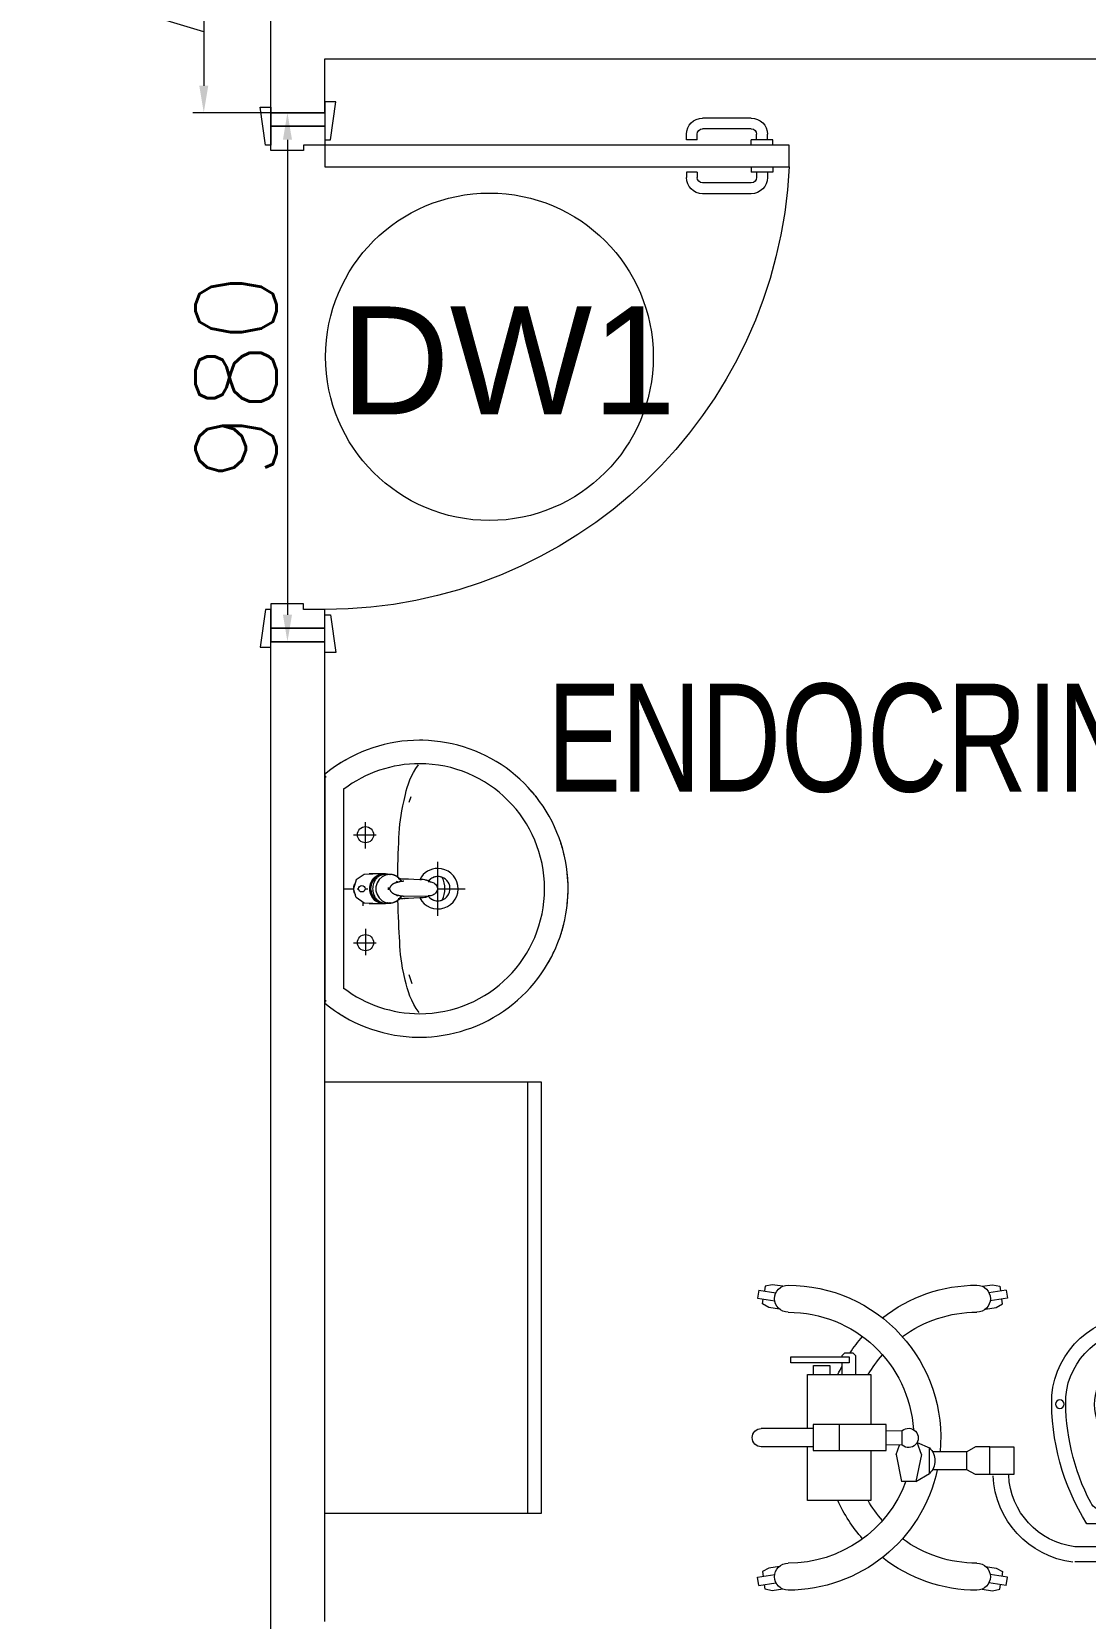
# Model space of a CAD drawing. Header units: millimetres. Extents: x -2143172 to 5255, y -610845 to 279739.
# Drawn here: x -1062400 to -1060450, y -579012 to -576073 of the extents above; entities that cross this region are included whole.
import ezdxf

# ---------------------------------------------------------------- set-up
doc = ezdxf.new("R2010")
doc.units = ezdxf.units.MM
doc.header["$LTSCALE"] = 30
doc.layers.get('0').update_dxf_attribs({"lineweight": 5})
doc.layers.get('Defpoints').update_dxf_attribs({"lineweight": 5})
for name, color, linetype, lineweight in [('72_EGR_BASE_TEXT', 7, 'Continuous', 5), ('dims.', 152, 'Continuous', 5), ('DTAG', 20, 'Continuous', 9), ('LOADING', 163, 'Continuous', 5), ('P-SANR-FIXT', 6, 'Continuous', 18), ('P-SANR-FIXT-1', 6, 'Continuous', 13), ('Walls', 32, 'Continuous', 5)]:
    doc.layers.add(name, color=color, linetype=linetype, lineweight=lineweight)
doc.layers.add('Wooden Joinery', color=7, linetype='Continuous', lineweight=5, true_color=0x521300)
doc.styles.add('SIMPLEX', font='SIMPLEX.shx', dxfattribs={"height": 150})
doc.styles.add('TTLB-A0-JeddahDP$0$swis721', font='swiss.ttf')
doc.styles.add('X3G_ENTITY_9EC9', font='swisscl.ttf', dxfattribs={"height": 0.2})
doc.dimstyles.new('Buk', dxfattribs={"dimtxt": 150, "dimasz": 50, "dimexe": 20, "dimexo": 25, "dimgap": 20, "dimtad": 1, "dimdec": 0, "dimrnd": 5, "dimdsep": 46, "dimtxsty": 'SIMPLEX', "dimcen": 0, "dimdle": 20, "dimclrd": 256, "dimclre": 256, "dimclrt": 256, "dimadec": 0, "dimazin": 0, "dimtfac": 0.0075, "dimtdec": 0, "dimtmove": 1, "dimatfit": 2, "dimldrblk": 'ARCHTICK', "dimfxl": 1, "dimtolj": 1, "dimtzin": 0, "dimlwd": -1, "dimlwe": -1, "dimarcsym": 0})

# ---------------------------------------------------------------- blocks, each defined once
blk = doc.blocks.new('*D337')
at = {"layer": 'Defpoints', "color": 0, "transparency": 16777216}
for p in [(-1061907, -575923.1, 0.1), (-1062081.4, -576223.1), (-1061907, -576223.1, 0.1)]:
    blk.add_point(p, dxfattribs=at)
at = {"layer": 'dims.', "transparency": 16777216}
for p, q in [((-1062206.4, -576035.6), (-1062206.4, -575609.9)), ((-1062081.4, -575973.1), (-1062081.4, -576173.1)), ((-1062081.4, -576073.1), (-1062206.4, -576035.6))]:
    blk.add_line(p, q, dxfattribs=at)
at = {"layer": 'dims.', "linetype": 'Continuous', "transparency": 16777216}
for p, q in [((-1061932, -575923.1), (-1062101.4, -575923.1)), ((-1061932, -576223.1), (-1062101.4, -576223.1))]:
    blk.add_line(p, q, dxfattribs=at)
at = {"layer": 'dims.', "transparency": 16777216}
for points in [[(-1062089.7, -575973.1), (-1062073.1, -575973.1), (-1062081.4, -575923.1)], [(-1062089.7, -576173.1), (-1062073.1, -576173.1), (-1062081.4, -576223.1)]]:
    blk.add_solid(points, dxfattribs=at)
at = {"layer": 'dims.', "transparency": 16777216, "insert": (-1062301.4, -575822.8), "char_height": 150, "attachment_point": 5, "rotation": 90, "style": 'SIMPLEX'}
blk.add_mtext('\\A1;300', dxfattribs=at)
blk = doc.blocks.new('_ArchTick')
at = {"color": 0, "linetype": 'ByBlock', "const_width": 0.15}
blk.add_lwpolyline([(-0.5, -0.5), (0.5, 0.5)], dxfattribs=at)
blk = doc.blocks.new('*D338')
at = {"layer": 'Defpoints', "color": 0, "transparency": 16777216}
for p in [(-1061907, -576223.1, 0.1), (-1061926.5, -577203.1), (-1061907, -577203.1, 0.1)]:
    blk.add_point(p, dxfattribs=at)
at = {"layer": 'dims.', "linetype": 'Continuous', "transparency": 16777216}
for p, q in [((-1061932, -576223.1), (-1061946.5, -576223.1)), ((-1061932, -577203.1), (-1061946.5, -577203.1))]:
    blk.add_line(p, q, dxfattribs=at)
at = {"layer": 'dims.', "transparency": 16777216}
blk.add_line((-1061926.5, -576273.1), (-1061926.5, -577153.1), dxfattribs=at)
for points in [[(-1061934.8, -576273.1), (-1061918.1, -576273.1), (-1061926.5, -576223.1)], [(-1061934.8, -577153.1), (-1061918.1, -577153.1), (-1061926.5, -577203.1)]]:
    blk.add_solid(points, dxfattribs=at)
at = {"layer": 'dims.', "transparency": 16777216, "insert": (-1062021.5, -576713.1), "char_height": 150, "attachment_point": 5, "rotation": 90, "style": 'SIMPLEX'}
blk.add_mtext('\\A1;980', dxfattribs=at)
blk = doc.blocks.new('A$C72370EFE')
at = {"layer": 'Wooden Joinery'}
for p, q in [((-0.01, -0.04), (-0.02, -0.04)), ((-0.01, -0.03), (-0.01, -0.07)), ((0, -0.03), (-0.01, -0.03)), ((0.04, -0.03), (0.05, -0.03)), ((0.05, -0.03), (0.05, -0.07)), ((0.05, -0.04), (0.06, -0.04)), ((-0.05, -0.07), (-0.05, -0.16)), ((-0.03, -0.07), (-0.03, -0.16)), ((-0.01, -0.06), (-0.02, -0.06)), ((0, -0.07), (-0.01, -0.07)), ((0.04, -0.07), (0.05, -0.07)), ((0.05, -0.06), (0.06, -0.06)), ((0.07, -0.07), (0.07, -0.16)), ((0.09, -0.07), (0.09, -0.16)), ((-0.01, -0.17), (-0.02, -0.17)), ((-0.01, -0.17), (-0.01, -0.19)), ((0.05, -0.17), (0.06, -0.17)), ((0.05, -0.17), (0.05, -0.19)), ((-0.01, -0.19), (-0.02, -0.19)), ((0.05, -0.19), (0.06, -0.19))]:
    blk.add_line(p, q, dxfattribs=at)
for centre, radius, start, end in [((-0.02, -0.07), 0.03, 90, 180), ((0.06, -0.07), 0.03, 0, 90), ((-0.02, -0.07), 0.01, 90, 180), ((0.06, -0.07), 0.01, 0, 90), ((-0.02, -0.16), 0.03, 180, 270), ((-0.02, -0.16), 0.01, 180, 270), ((0.06, -0.16), 0.01, 270, 0), ((0.06, -0.16), 0.03, 270, 0)]:
    blk.add_arc(centre, radius, start, end, dxfattribs=at)
blk = doc.blocks.new('A$C5DAD61B4')
at = {"layer": 'Wooden Joinery'}
for points in [[(80, 959.1), (80, 969.1), (10, 979.1), (10, 959.1)], [(940, 959.1), (940, 969.1), (1010, 979.1), (1010, 959.1)], [(70, 859.1), (70, 849.1), (0, 839.1), (0, 859.1)], [(120, 859.1), (120, 0), (80, 0), (80, 859.1)], [(950, 859.1), (950, 849.1), (1020, 839.1), (1020, 859.1)]]:
    blk.add_lwpolyline(points, close=True, dxfattribs=at)
for points in [[(45, 859.1), (45, 959.1), (20, 959.1), (20, 859.1), (45, 859.1)], [(45, 859.1), (80, 859.1), (80, 899.1), (90, 899.1), (90, 959.1), (45, 959.1), (45, 859.1)], [(975, 859.1), (940, 859.1), (940, 899.1), (930, 899.1), (930, 959.1), (975, 959.1), (975, 859.1)], [(975, 859.1), (975, 959.1), (1000, 959.1), (1000, 859.1), (975, 859.1)]]:
    blk.add_lwpolyline(points, dxfattribs=at)
blk.add_arc((80, 859.1), 860, 272.666, 0, dxfattribs=at)
at = {"layer": 'Wooden Joinery', "xscale": 999.9999999998854, "yscale": 999.9999999998854, "zscale": 999.9999999998854, "rotation": 180}
blk.add_blockref('A$C72370EFE', (120, 0), dxfattribs=at)
blk = doc.blocks.new('A$C164D1FF0')
at = {"layer": 'DTAG'}
blk.add_circle((0, 0), 303.3, dxfattribs=at)
at = {"layer": 'DTAG', "insert": (-275.2, 93.3), "char_height": 200, "width": 6547.939, "attachment_point": 1, "style": 'TTLB-A0-JeddahDP$0$swis721'}
blk.add_mtext('DW1', dxfattribs=at)
blk = doc.blocks.new('mobile light')
at = {"layer": 'LOADING'}
for p, q in [((1882.58, -498.29), (1882.35, -499.8)), ((1882.58, -498.29), (1885.78, -498.78)), ((1883.78, -497.56), (1883.65, -498.45)), ((1885.1, -497.29), (1883.78, -497.56)), ((1887.04, -497.59), (1885.1, -497.29)), ((1923.94, -497.59), (1925.88, -497.29)), ((1928.41, -498.29), (1925.2, -498.78)), ((1925.88, -497.29), (1927.2, -497.56)), ((1927.2, -497.56), (1927.33, -498.45)), ((1928.41, -498.29), (1928.63, -499.8)), ((1882.35, -499.8), (1885.55, -500.28)), ((1883.28, -500.85), (1883.42, -499.96)), ((1884.47, -501.5), (1883.28, -500.85)), ((1886.4, -501.79), (1884.47, -501.5)), ((1924.58, -501.79), (1926.52, -501.5)), ((1928.63, -499.8), (1925.43, -500.28)), ((1926.52, -501.5), (1927.7, -500.85)), ((1927.7, -500.85), (1927.56, -499.96)), ((1948.76, -501.94), (1947.59, -502.62)), ((1953.47, -501.94), (1948.76, -501.94)), ((1958.23, -506.5), (1953.47, -501.94)), ((1947.59, -502.62), (1941.09, -502.62)), ((1947.59, -505.45), (1941.09, -505.45)), ((1947.59, -502.62), (1947.59, -505.45)), ((1947.59, -505.45), (1948.15, -506.5)), ((1948.15, -506.5), (1952.41, -502.55)), ((1946.6, -512.08), (1948.15, -506.5)), ((1958.23, -506.5), (1948.15, -506.5)), ((1959.78, -512.08), (1958.23, -506.5)), ((1963.08, -509.67), (1943.3, -509.67)), ((1959.78, -512.08), (1946.6, -512.08)), ((1908.01, -522.53), (1909, -517.55)), ((1911.69, -517.55), (1909, -517.55)), ((1912.69, -522.53), (1911.69, -517.55)), ((1911.69, -517.55), (1914.17, -518.99)), ((1914.17, -518.99), (1914.17, -523.77)), ((1921.08, -519.69), (1914.74, -519.69)), ((1922.73, -518.8), (1921.08, -519.69)), ((1921.08, -519.69), (1921.08, -523.01)), ((1921.08, -519.69), (1921.08, -523.01)), ((1925.38, -518.8), (1922.73, -518.8)), ((1908.01, -522.53), (1908.62, -524.28)), ((1912.69, -522.53), (1911.9, -524.78)), ((1921.08, -523.01), (1914.77, -523.01)), ((1922.73, -523.93), (1921.08, -523.04)), ((1892.68, -523.97), (1883.05, -523.97)), ((1892.68, -528.06), (1892.68, -523.24)), ((1892.68, -523.24), (1906.16, -523.24)), ((1897.5, -528.06), (1897.5, -523.24)), ((1906.16, -523.24), (1906.16, -528.06)), ((1909.15, -524.25), (1906.16, -524.32)), ((1909.15, -524.25), (1909.15, -526.94)), ((1911.9, -524.78), (1914.17, -523.77)), ((1925.38, -523.93), (1922.73, -523.93)), ((1892.68, -527.34), (1883.05, -527.34)), ((1906.16, -528.06), (1892.68, -528.06)), ((1909.15, -526.94), (1906.16, -526.87)), ((1886.4, -549.48), (1884.47, -549.77)), ((1924.58, -549.48), (1926.52, -549.77)), ((1882.35, -551.47), (1885.55, -550.99)), ((1882.58, -552.98), (1882.35, -551.47)), ((1884.47, -549.77), (1883.28, -550.42)), ((1883.28, -550.42), (1883.42, -551.31)), ((1928.63, -551.47), (1925.43, -550.99)), ((1926.52, -549.77), (1927.7, -550.42)), ((1927.7, -550.42), (1927.56, -551.31)), ((1928.41, -552.98), (1928.63, -551.47)), ((1882.58, -552.98), (1885.78, -552.5)), ((1883.78, -553.71), (1883.65, -552.82)), ((1885.1, -553.98), (1883.78, -553.71)), ((1887.04, -553.69), (1885.1, -553.98)), ((1923.94, -553.69), (1925.88, -553.98)), ((1928.41, -552.98), (1925.2, -552.5)), ((1925.88, -553.98), (1927.2, -553.71)), ((1927.2, -553.71), (1927.33, -552.82))]:
    blk.add_line(p, q, dxfattribs=at)
for points in [[(1903.33, -523.24), (1903.33, -514.02), (1891.61, -514.02), (1891.61, -523.97)], [(1954.27, -524.55), (1954.27, -528.82), (1952.05, -528.82), (1952.05, -524.5)], [(1891.61, -527.34), (1891.61, -537.34), (1903.33, -537.34), (1903.33, -528.06)], [(1892.74, -537.34), (1892.74, -539.04), (1895.76, -539.04), (1895.76, -537.34)], [(1898.05, -537.34), (1898.05, -539.5)], [(1898.05, -540.63), (1898.05, -540.87), (1898.53, -541.35), (1900.02, -541.35), (1900.5, -540.87), (1900.5, -537.34)]]:
    blk.add_lwpolyline(points, dxfattribs=at)
for points in [[(1929.78, -518.8), (1925.38, -518.8), (1925.38, -523.93), (1929.78, -523.93)], [(1899.3, -539.5), (1888.5, -539.5), (1888.5, -540.63), (1899.3, -540.63)]]:
    blk.add_lwpolyline(points, close=True, dxfattribs=at)
for centre, radius in [((1945.96, -511.25), 0.793), ((1960.42, -511.25), 0.793), ((1953.01, -531.79), 8.32), ((1953.01, -531.79), 7.35), ((1938.31, -531.85), 0.793), ((1968.07, -531.85), 0.793), ((1953.19, -546.77), 0.793)]:
    blk.add_circle(centre, radius, dxfattribs=at)
for centre, radius, start, end in [((1888.02, -499.89), 2.5, 90, 270), ((1888.02, -525.64), 28.25, 12.1463, 90), ((1922.96, -525.64), 28.25, 90, 128.2073), ((1922.96, -499.89), 2.5, 270, 90), ((1888.02, -525.64), 23.25, 20.3387, 90), ((1922.96, -525.64), 23.25, 90, 126.3743), ((1942.82, -519.31), 16.86, 97.1293, 177.6115), ((1942.82, -519.31), 13.97, 97.1293, 177.6115), ((1922.96, -525.64), 28.25, 138.4974, 155.7305), ((1922.96, -525.64), 23.25, 138.7224, 150.0382), ((1980.13, -532.49), 43.32, 148.2167, 181.2501), ((1926.25, -532.49), 43.32, 358.7499, 31.7833), ((1980.13, -532.49), 40.72, 152.4092, 181.2501), ((1946.6, -514.96), 2.89, 90, 152.4092), ((1959.78, -514.96), 2.89, 27.5908, 90), ((1926.25, -532.49), 40.72, 358.7499, 27.5908), ((1911.94, -521.38), 3.27, 313.0112, 46.9888), ((1888.02, -525.64), 28.25, 270, 5.3386), ((1883.05, -525.65), 1.68, 90, 270), ((1910.32, -525.6), 1.78, 229.0673, 130.9327), ((1888.02, -525.64), 23.25, 270, 356.3184), ((1953.19, -531.93), 16.44, 185.2361, 354.7639), ((1953.19, -531.93), 13.84, 185.2361, 354.7639), ((1922.96, -525.64), 28.25, 204.483, 208.105), ((1922.96, -525.64), 23.25, 210.2349, 221.2776), ((1922.96, -525.64), 28.25, 213.7985, 221.5026), ((1922.96, -525.64), 23.25, 233.6257, 270), ((1888.02, -551.39), 2.5, 90, 270), ((1922.96, -525.64), 28.25, 231.7927, 270), ((1922.96, -551.39), 2.5, 270, 90)]:
    blk.add_arc(centre, radius, start, end, dxfattribs=at)
blk = doc.blocks.new('GF21027-P')
at = {"color": 0}
for p, q in [((0.4, 0.4), (-0.4, 0.4)), ((-0.4, 0.4), (-0.4, 0)), ((0.4, 0), (0.4, 0.4)), ((-0.4, 0.025), (0.4, 0.025)), ((-0.4, 0), (0.4, 0))]:
    blk.add_line(p, q, dxfattribs=at)
blk = doc.blocks.new('FP_138-161_A_00_GFL_-0_080_Einreichung_Grundrisse_100')
at = {"layer": 'P-SANR-FIXT'}
blk.add_line((-0.0044, -0.0019), (-0.0045, -0.0021), dxfattribs=at)
at = {"layer": 'P-SANR-FIXT', "flags": 128}
blk.add_lwpolyline([(-0.0057, -0.0037), (-0.0058, -0.0039), (-0.006, -0.004)], dxfattribs=at)
blk = doc.blocks.new('FP_139-161_A_00_GFL_-0_080_Einreichung_Grundrisse_100')
at = {"layer": 'P-SANR-FIXT'}
blk.add_line((0.0045, -0.0022), (0.0044, -0.002), dxfattribs=at)
at = {"layer": 'P-SANR-FIXT', "flags": 128}
blk.add_lwpolyline([(0.006, -0.004), (0.0059, -0.0039), (0.0057, -0.0038)], dxfattribs=at)
blk = doc.blocks.new('IS_Ceraplus_B8204_BIM_BG _1_ - B8204AA - CERAPLUS single lever basin mixer with pop-up waste-V137-161_A_00_GFL_-0_080_Einreichung_Grundrisse_100')
at = {"layer": 'P-SANR-FIXT-1'}
h = blk.add_hatch(dxfattribs=at)
h.set_pattern_fill('FP_26', color=256, style=0, pattern_type=2)
h.set_pattern_definition([(225, (0.009, 0), (0.010607, -0.010607), []), (315, (0.009, 0), (0.010607, 0.010607), [])])
h.paths.add_polyline_path([(0.0056, -0.002), (0.0058, -0.0024), (0.0058, -0.0021)])
h.paths.add_polyline_path([(0.007, -0.0039), (0.0088, -0.0045), (0.0084, -0.0043)])
at = {"layer": 'LOADING'}
for p, q in [((-0.028, 0), (-0.028, -0.0281)), ((-0.0262, -0.0282), (-0.0263, -0.0287)), ((0.0263, -0.0287), (0.0262, -0.0282)), ((0.0262, -0.0293), (0.0263, -0.0287)), ((0.028, -0.0281), (0.028, 0)), ((-0.0274, -0.0337), (-0.0271, -0.0392)), ((-0.0137, -0.0512), (-0.0129, -0.0517)), ((0.0124, -0.052), (0.0133, -0.0515)), ((0.0185, -0.0618), (0.019, -0.0539)), ((0.019, -0.0539), (0.0188, -0.0561)), ((0.0271, -0.0392), (0.0274, -0.0337)), ((0.014, -0.0647), (0.0133, -0.1077))]:
    blk.add_line(p, q, dxfattribs=at)
at = {"layer": 'LOADING', "flags": 128}
for points in [[(-0.0272, -0.0069), (-0.0266, 0.009), (-0.0165, 0.0236), (0, 0.0291)], [(0.0272, -0.0069), (0.0266, 0.009), (0.0165, 0.0236), (0, 0.0291)], [(-0.0176, -0.0568), (-0.0224, -0.0513), (-0.0254, -0.0448), (-0.0264, -0.0376), (-0.0253, -0.0305), (-0.0222, -0.024), (-0.0172, -0.0186), (-0.0109, -0.0147), (-0.0037, -0.0127), (0.0037, -0.0127), (0.0109, -0.0147), (0.0172, -0.0186), (0.0222, -0.024), (0.0253, -0.0305), (0.0264, -0.0376), (0.0254, -0.0448), (0.0224, -0.0513), (0.0176, -0.0568)], [(-0.0271, -0.0393), (-0.027, -0.0403), (-0.0269, -0.0414), (-0.0267, -0.0424), (-0.0265, -0.0434), (-0.0262, -0.0444), (-0.0259, -0.0454), (-0.0255, -0.0464), (-0.0252, -0.0474), (-0.0247, -0.0484), (-0.0243, -0.0493), (-0.0238, -0.0502), (-0.0232, -0.0511), (-0.0226, -0.052), (-0.022, -0.0529), (-0.0214, -0.0537), (-0.0207, -0.0545), (-0.0199, -0.0553), (-0.0192, -0.0561), (-0.0184, -0.0568), (-0.0176, -0.0575), (-0.0173, -0.0577)], [(-0.019, -0.0539), (-0.0185, -0.0615), (-0.0185, -0.0618)], [(-0.0162, -0.0579), (-0.0156, -0.058), (-0.0151, -0.0581), (-0.0146, -0.0583), (-0.0142, -0.0586), (-0.0139, -0.0588), (-0.0138, -0.0591)], [(0.0138, -0.0591), (0.0139, -0.0588), (0.0142, -0.0586), (0.0146, -0.0583), (0.0151, -0.0581), (0.0156, -0.058), (0.0162, -0.0579)], [(0.0171, -0.0578), (0.0174, -0.0575), (0.0176, -0.0568)], [(0.0173, -0.0577), (0.0181, -0.057), (0.0189, -0.0563), (0.0197, -0.0556), (0.0204, -0.0548), (0.0211, -0.054), (0.0218, -0.0532), (0.0224, -0.0523), (0.023, -0.0514), (0.0236, -0.0505), (0.0241, -0.0496), (0.0246, -0.0487), (0.025, -0.0477), (0.0254, -0.0467), (0.0258, -0.0458), (0.0261, -0.0448), (0.0264, -0.0437), (0.0266, -0.0427), (0.0268, -0.0417), (0.027, -0.0407), (0.0271, -0.0396), (0.0271, -0.0393)], [(-0.0181, -0.0728), (-0.0177, -0.083), (-0.0172, -0.0938)], [(-0.0138, -0.0591), (-0.0139, -0.0612), (-0.014, -0.0633)], [(0.014, -0.0633), (0.0139, -0.0612), (0.0138, -0.0591)], [(0.0172, -0.0938), (0.0177, -0.083), (0.0181, -0.0728)], [(0.0184, -0.0651), (0.0184, -0.0652), (0.0184, -0.0652), (0.0184, -0.0652), (0.0184, -0.0654), (0.0184, -0.0655)], [(-0.0129, -0.1142), (-0.0124, -0.1161), (-0.0118, -0.1179), (-0.0109, -0.1197), (-0.0098, -0.1214), (-0.0084, -0.123), (-0.0067, -0.1244), (-0.0047, -0.1255), (-0.0025, -0.1263), (0, -0.1266)], [(0, -0.1266), (0.0025, -0.1263), (0.0047, -0.1255), (0.0067, -0.1244), (0.0084, -0.123), (0.0098, -0.1214), (0.0109, -0.1197), (0.0118, -0.1179), (0.0124, -0.1161), (0.0129, -0.1142)]]:
    blk.add_lwpolyline(points, dxfattribs=at)
at = {"layer": 'LOADING'}
for centre, radius, start, end in [((0, 0.0135), 0.00603, 0, 180), ((0, 0.0135), 0.00603, 180, 0), ((-0.009, 0), 0.005, 300, 315), ((0.009, 0), 0.005, 225, 240)]:
    blk.add_arc(centre, radius, start, end, dxfattribs=at)
for centre, major_axis, start_param, end_param in [((0, -0.0281), (-0.028, 0), 4.712389, 6.47291), ((0, -0.0287), (0.0267, 0), 1.570796, 3.036556), ((0, -0.0287), (0.0263, 0), 2.625648, 2.791756), ((0, -0.0287), (-0.0263, 0), 4.712389, 5.759587), ((0, -0.0281), (0.028, 0), 6.093357, 7.853982), ((0, -0.0287), (0.0267, 0), 0.105099, 1.570796), ((0, -0.0287), (0.0262, 0), 0.523599, 1.570796), ((0, -0.0287), (0.0262, 0), 0.349919, 0.515945), ((0, -0.0321), (0.0275, 0), 3.141823, 3.202701), ((0, -0.0321), (0.0275, 0), 3.239313, 3.439417), ((0, -0.0281), (0.028, 0), 3.371221, 3.483334), ((0, -0.0312), (0.0248, 0), 4.111947, 4.191073), ((0, -0.0281), (0.028, 0), 4.202431, 4.259552), ((0, -0.0287), (0.0263, 0), 4.169225, 4.2325), ((0, -0.0281), (0.028, 0), 5.172057, 5.222265), ((0, -0.0287), (0.0267, 0), 6.059374, 6.108652), ((0, -0.0321), (0.0275, 0), 5.985527, 6.185455), ((0, -0.0281), (0.028, 0), 5.94107, 6.05344), ((0, -0.0321), (0.0275, 0), 6.222066, 6.282955)]:
    blk.add_ellipse(centre, major_axis=major_axis, ratio=0.961262, start_param=start_param, end_param=end_param, dxfattribs=at)
for points, knots in [([(-0.0215, -0.0162), (-0.0216, -0.0163), (-0.0219, -0.0167), (-0.0227, -0.0177), (-0.0238, -0.0192), (-0.0249, -0.0211), (-0.0258, -0.0231), (-0.0266, -0.0253), (-0.0273, -0.0282), (-0.0275, -0.0305), (-0.0275, -0.0321)], [0.7859035, 0.7859035, 0.7859035, 0.7859035, 0.7916667, 0.8055556, 0.8333333, 0.8611111, 0.8888889, 0.9166667, 0.9444444, 1, 1, 1, 1]), ([(0.021, -0.0157), (0.0208, -0.0154), (0.0203, -0.0149), (0.0192, -0.0139), (0.0177, -0.0127), (0.0161, -0.0117), (0.0148, -0.0109), (0.0138, -0.0104), (0.0127, -0.0099), (0.0113, -0.0093), (0.0087, -0.0084), (0.0048, -0.0075), (0, -0.0071), (-0.0048, -0.0075), (-0.0087, -0.0084), (-0.0113, -0.0093), (-0.0127, -0.0099), (-0.0138, -0.0104), (-0.0148, -0.0109), (-0.0161, -0.0117), (-0.0177, -0.0127), (-0.0191, -0.0139), (-0.0202, -0.0149), (-0.0208, -0.0154), (-0.021, -0.0157)], [0.2222222, 0.2222222, 0.2222222, 0.2222222, 0.2361111, 0.25, 0.2777778, 0.3055556, 0.3194444, 0.3333333, 0.3472222, 0.3611111, 0.3888889, 0.4444444, 0.5, 0.5555556, 0.6111111, 0.6388889, 0.6527778, 0.6666667, 0.6805556, 0.6944444, 0.7222222, 0.75, 0.7638889, 0.7777778, 0.7777778, 0.7777778, 0.7777778]), ([(0.0275, -0.0321), (0.0275, -0.0305), (0.0273, -0.0282), (0.0266, -0.0253), (0.0258, -0.0231), (0.0249, -0.0211), (0.0238, -0.0192), (0.0227, -0.0177), (0.0219, -0.0167), (0.0216, -0.0163), (0.0215, -0.0162)], [0, 0, 0, 0, 0.0555556, 0.0833333, 0.1111111, 0.1388889, 0.1666667, 0.1944444, 0.2083333, 0.2142181, 0.2142181, 0.2142181, 0.2142181]), ([(-0.0188, -0.0538), (-0.0188, -0.0547), (-0.0186, -0.0582), (-0.0185, -0.0619), (-0.0184, -0.0646)], [0.6724021, 0.6724021, 0.6724021, 0.6724021, 0.75, 1, 1, 1, 1]), ([(-0.0162, -0.0579), (-0.0162, -0.0578), (-0.0163, -0.0578), (-0.0165, -0.0577), (-0.0166, -0.0575), (-0.0167, -0.0574), (-0.0169, -0.0573), (-0.017, -0.0572), (-0.0172, -0.0571), (-0.0173, -0.057), (-0.0175, -0.0569), (-0.0176, -0.0568)], [0, 0, 0, 0, 0.1, 0.2, 0.3, 0.4, 0.5, 0.6, 0.7, 0.8, 1, 1, 1, 1]), ([(-0.0148, -0.0587), (-0.015, -0.0586), (-0.0159, -0.0583), (-0.0167, -0.058), (-0.0172, -0.0578)], [0.8, 0.8, 0.8, 0.8, 0.85, 1, 1, 1, 1]), ([(0, -0.0378), (-0.0005, -0.038), (-0.0012, -0.0384), (-0.0021, -0.0389), (-0.0028, -0.0393), (-0.0035, -0.0397), (-0.0042, -0.04), (-0.0049, -0.0405), (-0.0055, -0.0409), (-0.0061, -0.0414), (-0.0067, -0.0419), (-0.0072, -0.0424), (-0.0078, -0.0429), (-0.0083, -0.0435), (-0.0088, -0.0441), (-0.0092, -0.0446), (-0.0096, -0.0452), (-0.01, -0.0459), (-0.0103, -0.0466), (-0.0105, -0.0472), (-0.0107, -0.0477), (-0.0108, -0.0481), (-0.0109, -0.0484), (-0.0111, -0.0489), (-0.0114, -0.0497), (-0.0118, -0.0509), (-0.0122, -0.0521), (-0.0124, -0.053), (-0.0126, -0.0537), (-0.0128, -0.0544), (-0.0129, -0.0552), (-0.0131, -0.0559), (-0.0132, -0.0566), (-0.0134, -0.0572), (-0.0136, -0.0581), (-0.0137, -0.0587), (-0.0138, -0.0591)], [0, 0, 0, 0, 0.055556, 0.083333, 0.111111, 0.138889, 0.166667, 0.194444, 0.222222, 0.25, 0.277778, 0.305556, 0.333333, 0.361111, 0.388889, 0.416667, 0.444444, 0.472222, 0.5, 0.527778, 0.541667, 0.555556, 0.569444, 0.583333, 0.611111, 0.666667, 0.722222, 0.75, 0.777778, 0.805556, 0.833333, 0.861111, 0.888889, 0.916667, 0.944444, 1, 1, 1, 1]), ([(0, -0.0357), (-0.0006, -0.0357), (-0.0013, -0.0357), (-0.002, -0.0357), (-0.0022, -0.0357)], [0, 0, 0, 0, 0.1, 0.1298359, 0.1298359, 0.1298359, 0.1298359]), ([(0.0022, -0.0357), (0.002, -0.0357), (0.0013, -0.0357), (0.0006, -0.0357), (0, -0.0357)], [0.8701578, 0.8701578, 0.8701578, 0.8701578, 0.9, 1, 1, 1, 1]), ([(0.0138, -0.0591), (0.0137, -0.0587), (0.0136, -0.0581), (0.0134, -0.0572), (0.0132, -0.0566), (0.0131, -0.0559), (0.0129, -0.0552), (0.0128, -0.0544), (0.0126, -0.0537), (0.0124, -0.053), (0.0122, -0.0521), (0.0118, -0.0509), (0.0114, -0.0497), (0.0111, -0.0489), (0.0109, -0.0484), (0.0108, -0.0481), (0.0107, -0.0477), (0.0105, -0.0472), (0.0103, -0.0466), (0.01, -0.0459), (0.0096, -0.0452), (0.0092, -0.0446), (0.0088, -0.0441), (0.0083, -0.0435), (0.0078, -0.0429), (0.0072, -0.0424), (0.0067, -0.0419), (0.0061, -0.0414), (0.0055, -0.0409), (0.0049, -0.0405), (0.0042, -0.04), (0.0035, -0.0397), (0.0028, -0.0393), (0.0021, -0.0389), (0.0012, -0.0384), (0.0005, -0.038), (0, -0.0378)], [0, 0, 0, 0, 0.055556, 0.083333, 0.111111, 0.138889, 0.166667, 0.194444, 0.222222, 0.25, 0.277778, 0.333333, 0.388889, 0.416667, 0.430556, 0.444444, 0.458333, 0.472222, 0.5, 0.527778, 0.555556, 0.583333, 0.611111, 0.638889, 0.666667, 0.694444, 0.722222, 0.75, 0.777778, 0.805556, 0.833333, 0.861111, 0.888889, 0.916667, 0.944444, 1, 1, 1, 1]), ([(0.0141, -0.0613), (0.0141, -0.0611), (0.0143, -0.0608), (0.0145, -0.0604), (0.0148, -0.06), (0.0151, -0.0596), (0.0153, -0.0594), (0.0155, -0.0592), (0.0156, -0.059), (0.0158, -0.0588), (0.016, -0.0587), (0.0163, -0.0585), (0.0165, -0.0583), (0.0166, -0.0582)], [0.3333333, 0.3333333, 0.3333333, 0.3333333, 0.4166667, 0.5, 0.5833333, 0.6666667, 0.7083333, 0.75, 0.7916667, 0.8333333, 0.875, 0.9166667, 1, 1, 1, 1]), ([(0.0176, -0.0568), (0.0175, -0.0569), (0.0173, -0.057), (0.0172, -0.0571), (0.017, -0.0572), (0.0169, -0.0573), (0.0167, -0.0574), (0.0166, -0.0575), (0.0165, -0.0577), (0.0163, -0.0578), (0.0162, -0.0578), (0.0162, -0.0579)], [0, 0, 0, 0, 0.2, 0.3, 0.4, 0.5, 0.6, 0.7, 0.8, 0.9, 1, 1, 1, 1]), ([(0.0184, -0.0646), (0.0185, -0.0619), (0.0186, -0.0582), (0.0188, -0.0547), (0.0188, -0.0538)], [0, 0, 0, 0, 0.25, 0.3275586, 0.3275586, 0.3275586, 0.3275586]), ([(-0.0131, -0.1116), (-0.0132, -0.1115), (-0.0135, -0.1109), (-0.0141, -0.1099), (-0.0147, -0.1086), (-0.0153, -0.1072), (-0.0159, -0.1053), (-0.0167, -0.1021), (-0.0171, -0.0992), (-0.0171, -0.0973)], [0.4856715, 0.4856715, 0.4856715, 0.4856715, 0.5, 0.55, 0.6, 0.65, 0.7, 0.8, 1, 1, 1, 1]), ([(-0.0132, -0.1091), (-0.0132, -0.1096), (-0.0132, -0.1103), (-0.0132, -0.1111), (-0.0132, -0.1115), (-0.0132, -0.1118), (-0.0131, -0.1122), (-0.0131, -0.1125), (-0.0131, -0.1128), (-0.0131, -0.1131), (-0.013, -0.1134), (-0.013, -0.1138), (-0.0129, -0.1141), (-0.0129, -0.1142)], [0.2, 0.2, 0.2, 0.2, 0.4, 0.5, 0.55, 0.6, 0.65, 0.7, 0.75, 0.8, 0.85, 0.9, 1, 1, 1, 1]), ([(0.0129, -0.1142), (0.0129, -0.1141), (0.013, -0.1138), (0.013, -0.1134), (0.0131, -0.1131), (0.0131, -0.1128), (0.0131, -0.1125), (0.0131, -0.1122), (0.0132, -0.1118), (0.0132, -0.1115), (0.0132, -0.1111), (0.0132, -0.1103), (0.0132, -0.1096), (0.0132, -0.1091)], [0, 0, 0, 0, 0.1, 0.15, 0.2, 0.25, 0.3, 0.35, 0.4, 0.45, 0.5, 0.6, 0.8, 0.8, 0.8, 0.8]), ([(0.0131, -0.1116), (0.0133, -0.1113), (0.0137, -0.1106), (0.0142, -0.1096), (0.0147, -0.1084), (0.0153, -0.1072), (0.0159, -0.1053), (0.0167, -0.1021), (0.0171, -0.0992), (0.0171, -0.0973)], [-0.5143371, -0.5143371, -0.5143371, -0.5143371, -0.475, -0.4375, -0.4, -0.35, -0.3, -0.2, 0, 0, 0, 0])]:
    blk.add_open_spline(points, degree=3, knots=knots, dxfattribs=at)
for points in [[(-0.0172, -0.0578), (-0.0171, -0.0578), (-0.0169, -0.058), (-0.0167, -0.0581), (-0.0166, -0.0582)], [(-0.0162, -0.0579), (-0.0162, -0.0579), (-0.0164, -0.0581), (-0.0165, -0.0582), (-0.0166, -0.0583), (-0.0166, -0.0582), (-0.0166, -0.0582)], [(-0.0166, -0.0582), (-0.0163, -0.0585), (-0.0156, -0.059), (-0.0148, -0.0599), (-0.0142, -0.0609), (-0.0139, -0.0617), (-0.0138, -0.0621)], [(0.0172, -0.0578), (0.0168, -0.0579), (0.0158, -0.0583), (0.0147, -0.0587), (0.0141, -0.059)], [(0.0166, -0.0582), (0.0166, -0.0582), (0.0166, -0.0583), (0.0165, -0.0582), (0.0164, -0.0581), (0.0162, -0.0579), (0.0162, -0.0579)], [(0.0166, -0.0582), (0.0167, -0.0582), (0.0168, -0.0581), (0.0169, -0.058), (0.0169, -0.058)], [(0.0169, -0.058), (0.017, -0.0579), (0.0171, -0.0579), (0.0171, -0.0578)], [(-0.0184, -0.0646), (-0.0183, -0.0659), (-0.0182, -0.0684), (-0.0181, -0.0709), (-0.0181, -0.0721)], [(-0.014, -0.0633), (-0.014, -0.0633), (-0.014, -0.0633), (-0.014, -0.0633)], [(-0.014, -0.0646), (-0.014, -0.0644), (-0.014, -0.064), (-0.014, -0.0635), (-0.014, -0.0633)], [(0.014, -0.0633), (0.014, -0.0633), (0.014, -0.0633), (0.014, -0.0633)], [(0.014, -0.0633), (0.014, -0.0635), (0.014, -0.064), (0.014, -0.0644), (0.014, -0.0647)], [(0.0181, -0.0721), (0.0181, -0.0709), (0.0182, -0.0684), (0.0183, -0.0659), (0.0184, -0.0646)], [(-0.0172, -0.0938), (-0.0172, -0.0944), (-0.0172, -0.0956), (-0.0171, -0.0967), (-0.0171, -0.0973)], [(0.0171, -0.0973), (0.0171, -0.0967), (0.0172, -0.0956), (0.0172, -0.0944), (0.0172, -0.0938)]]:
    blk.add_open_spline(points, degree=3, dxfattribs=at)
for name in ['FP_138-161_A_00_GFL_-0_080_Einreichung_Grundrisse_100', 'FP_139-161_A_00_GFL_-0_080_Einreichung_Grundrisse_100']:
    blk.add_blockref(name, (0, 0), dxfattribs=at)
blk = doc.blocks.new('_100_WB_KER_REN_55x45x18 - _100_WB_KER_REN_55x45x18-V63-161_A_00_GFL_-0_080_Einreichung_Grundrisse_100')
at = {"layer": 'LOADING'}
for p, q in [((-0.2075, 0.225), (-0.2075, 0.2227)), ((0.2074, 0.225), (-0.2074, 0.225)), ((0.2075, 0.2227), (0.2075, 0.225)), ((-0.1855, 0.1899), (0.1855, 0.1899)), ((0, 0.1899), (0, 0.1724)), ((-0.0744, 0.15), (-0.1234, 0.15)), ((-0.1, 0.172), (-0.1, 0.1303)), ((-0.0259, 0.155), (-0.0315, 0.155)), ((0, 0.1656), (0, 0.1628)), ((0, 0.1509), (0, 0.1454)), ((0.026, 0.155), (0.0248, 0.155)), ((0.0744, 0.15), (0.1234, 0.15)), ((0.1, 0.172), (0.1, 0.1303)), ((0, 0.1422), (0, 0.1399)), ((-0.1763, 0.0637), (-0.1598, 0.0692)), ((0.1605, 0.0691), (0.1707, 0.0656)), ((-0.05, 0.0161), (0.05, 0.0161)), ((0, 0.0168), (0, -0.0348))]:
    blk.add_line(p, q, dxfattribs=at)
at = {"layer": 'LOADING', "flags": 128}
for points in [[(-0.2121, 0.225), (-0.219, 0.2164), (-0.2254, 0.2075), (-0.2316, 0.1983), (-0.2373, 0.189), (-0.2427, 0.1794), (-0.2476, 0.1696), (-0.2522, 0.1596), (-0.2564, 0.1494), (-0.2602, 0.1391), (-0.2635, 0.1286), (-0.2665, 0.118), (-0.269, 0.1073), (-0.271, 0.0965), (-0.2727, 0.0856), (-0.2739, 0.0747), (-0.2747, 0.0637), (-0.275, 0.0527), (-0.275, 0.05)], [(0.275, 0.05), (0.2748, 0.061), (0.2741, 0.072), (0.273, 0.0829), (0.2715, 0.0938), (0.2695, 0.1046), (0.2671, 0.1154), (0.2643, 0.126), (0.261, 0.1365), (0.2574, 0.1469), (0.2533, 0.1571), (0.2488, 0.1671), (0.2439, 0.177), (0.2387, 0.1866), (0.233, 0.1961), (0.227, 0.2053), (0.2206, 0.2142), (0.2138, 0.2229), (0.2121, 0.225)], [(-0.275, 0.05), (-0.2748, 0.039), (-0.2741, 0.028), (-0.273, 0.0171), (-0.2715, 0.0062), (-0.2695, -0.0046), (-0.2671, -0.0154), (-0.2643, -0.026), (-0.261, -0.0365), (-0.2574, -0.0469), (-0.2533, -0.0571), (-0.2488, -0.0671), (-0.2439, -0.077), (-0.2387, -0.0866), (-0.233, -0.0961), (-0.227, -0.1053), (-0.2206, -0.1142), (-0.2138, -0.1229), (-0.2067, -0.1313), (-0.1993, -0.1395), (-0.1916, -0.1473), (-0.1836, -0.1548), (-0.1752, -0.162), (-0.1666, -0.1688), (-0.1577, -0.1753), (-0.1486, -0.1814), (-0.1392, -0.1872), (-0.1296, -0.1925), (-0.1198, -0.1975), (-0.1098, -0.2021), (-0.0996, -0.2063), (-0.0893, -0.2101), (-0.0788, -0.2135), (-0.0682, -0.2164), (-0.0575, -0.2189), (-0.0467, -0.221), (-0.0359, -0.2227), (-0.0249, -0.2239), (-0.014, -0.2246), (-0.003, -0.225), (0.008, -0.2249), (0.019, -0.2243), (0.03, -0.2234), (0.0409, -0.2219), (0.0517, -0.2201), (0.0625, -0.2178), (0.0731, -0.2151), (0.0837, -0.212), (0.0941, -0.2084), (0.1043, -0.2044), (0.1144, -0.2001), (0.1243, -0.1953), (0.1341, -0.1901), (0.1436, -0.1846), (0.1528, -0.1786), (0.1618, -0.1723), (0.1706, -0.1657), (0.1791, -0.1587), (0.1873, -0.1514), (0.1952, -0.1437), (0.2028, -0.1358), (0.21, -0.1275), (0.217, -0.119), (0.2236, -0.1101), (0.2298, -0.1011), (0.2356, -0.0918), (0.2411, -0.0822), (0.2462, -0.0725), (0.2509, -0.0625), (0.2552, -0.0524), (0.2591, -0.0421), (0.2626, -0.0317), (0.2656, -0.0211), (0.2683, -0.0104), (0.2705, 0.0003), (0.2722, 0.0112), (0.2736, 0.0221), (0.2745, 0.0331), (0.2749, 0.0441), (0.275, 0.05)]]:
    blk.add_lwpolyline(points, dxfattribs=at)
at = {"layer": 'LOADING'}
for centre in [(-0.1, 0.15), (0.1, 0.15)]:
    blk.add_circle(centre, 0.015, dxfattribs=at)
for centre, radius, start, end in [((0, 0.05), 0.275, 140.4788, 141.2381), ((0, 0.05), 0.275, 38.7619, 39.5212), ((0, 0.05), 0.275, 145.9324, 150.3591), ((0, 0.05), 0.2315, 142.8209, 180), ((0, 0.05), 0.2315, 0, 37.1791), ((0, 0.05), 0.275, 29.6409, 34.0676), ((0, 0.155), 0.0175, 54.0899, 125.9101), ((0, 0.155), 0.0175, 68.869, 83.8798), ((0, 0.155), 0.0175, 251.9463, 258.2346), ((0, 0.05), 0.275, 180, 183.6225), ((0, 0.05), 0.2315, 180, 0), ((0, 0.0161), 0.0375, 117.1305, 0), ((0, 0.0161), 0.0225, 129.5025, 0), ((0, 0.0161), 0.0225, 138.0808, 143.3939), ((0, 0.0161), 0.0225, 0, 51.4286), ((0, 0.0161), 0.0225, 36.616, 41.9265), ((0, 0.0161), 0.0375, 0, 61.4146), ((0, 0.0161), 0.0225, 180, 193.3417), ((0, 0.0161), 0.0225, 197.0466, 201.508), ((0, 0.0161), 0.0225, 156.725, 162.0134), ((0, 0.05), 0.047, 243.4433, 296.5567), ((0, 0.0161), 0.0225, 17.9887, 23.276), ((0, 0.0161), 0.0225, 338.492, 342.9534), ((0, 0.0161), 0.0225, 346.6583, 0), ((0, 0.05), 0.275, 307.6689, 312), ((0, 0.05), 0.275, 240, 245.6589), ((0, 0.05), 0.275, 252, 257.5535), ((0, 0.05), 0.275, 264, 276), ((0, 0.05), 0.275, 282.9241, 288)]:
    blk.add_arc(centre, radius, start, end, dxfattribs=at)
for points, knots in [([(-0.2074, 0.225), (-0.2078, 0.225), (-0.2086, 0.225), (-0.2095, 0.225), (-0.2102, 0.225), (-0.2106, 0.225), (-0.2109, 0.225), (-0.2111, 0.225), (-0.2114, 0.225), (-0.2116, 0.225), (-0.2118, 0.225), (-0.2119, 0.225), (-0.2119, 0.225)], [-1, -1, -1, -1, -0.8333333, -0.6666667, -0.5833333, -0.5, -0.4583333, -0.4166667, -0.3333333, -0.2916667, -0.25, -0.1666667, -0.1666667, -0.1666667, -0.1666667]), ([(0.2119, 0.225), (0.2119, 0.225), (0.2118, 0.225), (0.2116, 0.225), (0.2114, 0.225), (0.2111, 0.225), (0.2109, 0.225), (0.2106, 0.225), (0.2102, 0.225), (0.2095, 0.225), (0.2086, 0.225), (0.2078, 0.225), (0.2074, 0.225)], [-0.8333333, -0.8333333, -0.8333333, -0.8333333, -0.75, -0.7083333, -0.6666667, -0.5833333, -0.5416667, -0.5, -0.4166667, -0.3333333, -0.1666667, 0, 0, 0, 0]), ([(-0.0037, 0.1721), (-0.0046, 0.1719), (-0.0064, 0.1714), (-0.0081, 0.1705), (-0.009, 0.17)], [0.5653198, 0.5653198, 0.5653198, 0.5653198, 0.6111111, 0.6666667, 0.6666667, 0.6666667, 0.6666667]), ([(0.009, 0.17), (0.0086, 0.1703), (0.0077, 0.1708), (0.0059, 0.1715), (0.0046, 0.1719), (0.0037, 0.1721)], [0.3333333, 0.3333333, 0.3333333, 0.3333333, 0.3611111, 0.3888889, 0.4346482, 0.4346482, 0.4346482, 0.4346482]), ([(-0.2294, 0.0509), (-0.2103, 0.066), (-0.1431, 0.0839), (-0.1084, 0.0863), (-0.0496, 0.0893), (-0.0206, 0.0899)], [0.0392191, 0.0392191, 0.0392191, 0.0392191, 0.1715289, 0.4228457, 0.6475389, 0.6475389, 0.6475389, 0.6475389]), ([(0.0209, 0.0903), (0.0512, 0.0901), (0.1113, 0.0879), (0.1514, 0.0828), (0.2115, 0.0665), (0.2292, 0.052)], [0.7533082, 0.7533082, 0.7533082, 0.7533082, 0.9865548, 1.235629, 1.3638988, 1.3638988, 1.3638988, 1.3638988]), ([(-0.0141, 0.0337), (-0.0162, 0.0319), (-0.0207, 0.0267), (-0.0225, 0.02), (-0.0225, 0.0161)], [0.7144203, 0.7144203, 0.7144203, 0.7144203, 0.8333333, 1, 1, 1, 1]), ([(0.0225, 0.0161), (0.0225, 0.0187), (0.0216, 0.0239), (0.0182, 0.0298), (0.0152, 0.0327), (0.0141, 0.0337)], [0, 0, 0, 0, 0.1111111, 0.2222222, 0.285568, 0.285568, 0.285568, 0.285568])]:
    blk.add_open_spline(points, degree=3, knots=knots, dxfattribs=at)
for points in [[(-0.2075, 0.2227), (-0.2075, 0.2231), (-0.2075, 0.2235), (-0.2075, 0.2239)], [(0.2075, 0.2239), (0.2075, 0.2235), (0.2075, 0.2231), (0.2075, 0.2227)], [(-0.1852, 0.1899), (-0.1853, 0.1899), (-0.1854, 0.1899), (-0.1855, 0.1899)], [(0.1855, 0.1899), (0.1854, 0.1899), (0.1853, 0.1899), (0.1852, 0.1899)], [(-0.0009, 0.1725), (-0.0013, 0.1725), (-0.0018, 0.1724), (-0.0022, 0.1724)], [(0.0022, 0.1724), (0.0018, 0.1724), (0.0013, 0.1725), (0.0009, 0.1725)], [(-0.0225, 0.0161), (-0.0225, 0.0147), (-0.0222, 0.012), (-0.0215, 0.0093), (-0.021, 0.008)], [(0.021, 0.008), (0.0215, 0.0093), (0.0222, 0.012), (0.0225, 0.0147), (0.0225, 0.0161)]]:
    blk.add_open_spline(points, degree=3, dxfattribs=at)
at = {"layer": 'LOADING', "xscale": -1, "rotation": 5.088887490341627e-12}
blk.add_blockref('IS_Ceraplus_B8204_BIM_BG _1_ - B8204AA - CERAPLUS single lever basin mixer with pop-up waste-V137-161_A_00_GFL_-0_080_Einreichung_Grundrisse_100', (0, 0.1434), dxfattribs=at)

msp = doc.modelspace()

# ---------------------------------------------------------------- linework, layer by layer
at = {"layer": 'Walls'}
for p, q in [((-1061957, -576223.1, 0.2), (-1061957, -575923.1, 0.2)), ((-1061857, -576123.1, 0.2), (-1058357, -576123.1, 0.2)), ((-1061857, -576223.1, 0.2), (-1061857, -576123.1, 0.2)), ((-1061857, -576223.1, 0.2), (-1061957, -576223.1, 0.2)), ((-1061957, -579118.1, 0.2), (-1061957, -577203.1, 0.2)), ((-1061857, -577203.1, 0.2), (-1061957, -577203.1, 0.2)), ((-1061857, -579018.1, 0.2), (-1061857, -577203.1, 0.2))]:
    msp.add_line(p, q, dxfattribs=at)

# ---------------------------------------------------------------- block references
at = {"layer": 'DTAG'}
msp.add_blockref('A$C164D1FF0', (-1061552.6, -576675.2, -0.1), dxfattribs=at)
at = {"layer": 'LOADING'}
for name, p, xscale, yscale, zscale, rotation in [('_100_WB_KER_REN_55x45x18 - _100_WB_KER_REN_55x45x18-V63-161_A_00_GFL_-0_080_Einreichung_Grundrisse_100', (-1061632, -577660.5, 0.1), 1000, 1000, 1000, 90.00000000000001), ('mobile light', (-1079879.9, -583933.8, 0.1), -10, 10, 10, 180)]:
    msp.add_blockref(name, p, dxfattribs=dict(at, xscale=xscale, yscale=yscale, zscale=zscale, rotation=rotation))
at = {"layer": 'LOADING', "color": 1, "xscale": -1000, "yscale": 1000, "zscale": 1000, "rotation": 89.99999997908824}
msp.add_blockref('GF21027-P', (-1061457, -578418.1, 0.1), dxfattribs=at)
at = {"layer": 'Wooden Joinery', "xscale": -1, "rotation": 90}
msp.add_blockref('A$C5DAD61B4', (-1060997.9, -576203.1, 0.2), dxfattribs=at)

# ---------------------------------------------------------------- texts
at = {"layer": '72_EGR_BASE_TEXT', "insert": (-1059987.7, -577280.7, 0.2), "char_height": 200, "attachment_point": 2, "style": 'X3G_ENTITY_9EC9'}
msp.add_mtext('ENDOCRINOLOGY CLINIC  (3)', dxfattribs=at)

# ---------------------------------------------------------------- dimensions: what is measured, and where the dimension line sits
at = {"layer": 'dims.'}
for base, p1, p2, picture, middle in [((-1062081.4, -576223.1, 0.1), (-1061907, -575923.1, 0.2), (-1061907, -576223.1, 0.2), '*D337', (-1062301.4, -576015.6, 0.1)), ((-1061926.5, -577203.1, 0.1), (-1061907, -576223.1, 0.2), (-1061907, -577203.1, 0.2), '*D338', (-1062021.5, -576713.1, 0.1))]:
    dim = msp.add_linear_dim(base=base, p1=p1, p2=p2, angle=90, dimstyle='Buk', dxfattribs=at)
    dim.commit()
    dim.dimension.update_dxf_attribs({"geometry": picture, "text_midpoint": middle})

doc.saveas('drawing.dxf')
